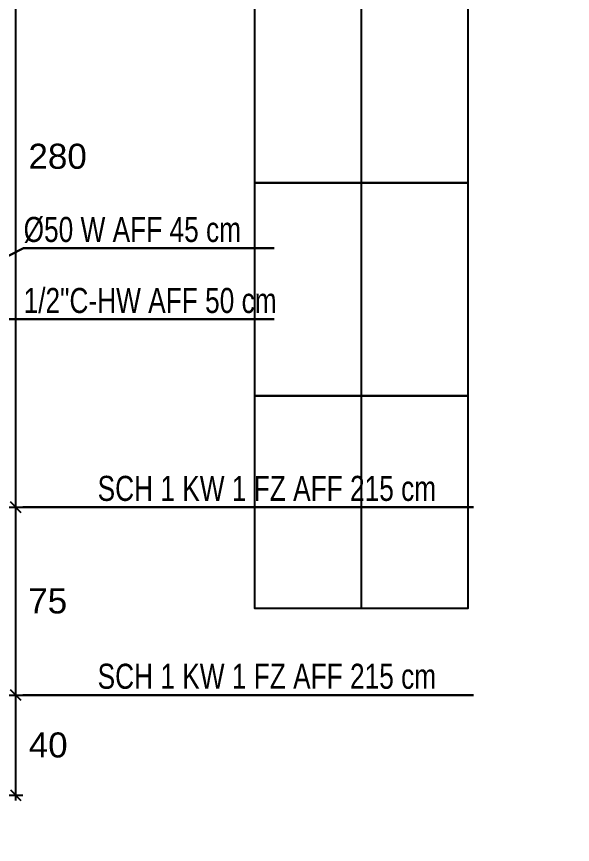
# Model space of a CAD drawing. Extents: x -5598 to 26293, y -3808 to 13850.
# Drawn here: x 355 to 576.8, y 2610.4 to 2940.8 of the extents above; entities that cross this region are included whole.
import ezdxf

# ---------------------------------------------------------------- set-up
doc = ezdxf.new("R2010")
doc.units = 0
doc.header["$LTSCALE"] = 100
doc.header["$MEASUREMENT"] = 0
doc.layers.add('ELEKTRIK', color=7, linetype='Continuous')
doc.layers.add('OLCU DIS', color=7, linetype='Continuous')
doc.layers.add('MAKPA ELEKTRIK', color=7, linetype='Continuous', lineweight=30, true_color=0x93039a)
doc.layers.add('MAKPA SIHHI', color=7, linetype='Continuous', lineweight=30, true_color=0x428a93)
doc.styles.add('MAKPA TESISAT', font='arial.ttf', dxfattribs={"height": 10})
doc.styles.add('olcu', font='romans.shx', dxfattribs={"width": 0.5})
doc.dimstyles.new('1-200', dxfattribs={"dimtxt": 40, "dimasz": 2, "dimexe": 0, "dimexo": 0, "dimgap": 10, "dimtad": 1, "dimdec": 4, "dimrnd": 0.1, "dimzin": 9, "dimdsep": 46, "dimtxsty": 'olcu', "dimblk1": 'SOL', "dimblk2": 'SAG', "dimsah": 1, "dimcen": 0, "dimse1": 1, "dimse2": 1, "dimclre": 13, "dimadec": 0, "dimazin": 0, "dimtfac": 1, "dimtdec": 4, "dimtix": 1, "dimtmove": 2, "dimatfit": 2, "dimldrblk": 'SOL', "dimfxl": 0, "dimtolj": 1, "dimarcsym": 0})
doc.dimstyles.new('MAKPA TESISAT DIM', dxfattribs={"dimscale": 0.7, "dimtxt": 12, "dimasz": 6, "dimexe": 4, "dimexo": 0, "dimgap": 8, "dimtad": 2, "dimtih": 1, "dimtoh": 1, "dimdec": 0, "dimrnd": 5, "dimzin": 0, "dimdsep": 46, "dimtxsty": 'MAKPA TESISAT', "dimblk1": 'OBLIQUE', "dimblk2": 'OBLIQUE', "dimsah": 1, "dimcen": 0, "dimdle": 3, "dimclrd": 256, "dimclre": 256, "dimclrt": 256, "dimadec": 0, "dimazin": 0, "dimtfac": 1, "dimtdec": 0, "dimtix": 1, "dimtofl": 0, "dimtmove": 2, "dimatfit": 3, "dimldrblk": 'OBLIQUE', "dimfxl": 0, "dimtvp": 7, "dimtolj": 1, "dimtzin": 0, "dimarcsym": 0})

# ---------------------------------------------------------------- blocks, each defined once
blk = doc.blocks.new('300kVA Akü Grubu')
at = {"color": 0}
for p, q in [((425, -42.5), (510, -42.5)), ((510, -42.5), (595, -42.5)), ((595, -42.5), (680, -42.5))]:
    blk.add_line(p, q, dxfattribs=at)
for points in [[(425, 0), (510, 0), (510, -85), (425, -85), (425, 0)], [(510, 0), (595, 0), (595, -85), (510, -85), (510, 0)], [(595, 0), (680, 0), (680, -85), (595, -85), (595, 0)]]:
    blk.add_lwpolyline(points, dxfattribs=at)
blk = doc.blocks.new('SOL')
at = {"color": 0}
for p, q in [((0, 30), (0, -6.96)), ((7.58, 0), (-6.97, 0))]:
    blk.add_line(p, q, dxfattribs=at)
blk.add_circle((0, 0), 3, dxfattribs=at)
blk = doc.blocks.new('SAG')
at = {"color": 0}
for p, q in [((0, -30), (0, 6.96)), ((7.58, 0), (-6.97, 0))]:
    blk.add_line(p, q, dxfattribs=at)
blk.add_circle((0, 0), 3, dxfattribs=at)
blk = doc.blocks.new('*D332')
at = {"layer": 'OLCU DIS', "color": 0, "lineweight": -2, "transparency": 16777216}
blk.add_line((21268, -935), (-2968, -935), dxfattribs=at)
at = {"layer": 'OLCU DIS', "color": 0, "lineweight": -2, "transparency": 16777216, "xscale": 2, "yscale": 2, "zscale": 2, "rotation": 180}
blk.add_blockref('SAG', (-2970, -935), dxfattribs=at)
at = {"layer": 'OLCU DIS', "color": 0, "lineweight": -2, "transparency": 16777216, "xscale": 2, "yscale": 2, "zscale": 2}
blk.add_blockref('SOL', (21270, -935), dxfattribs=at)
at = {"layer": 'OLCU DIS', "color": 0, "transparency": 16777216, "insert": (9295.64, -905), "char_height": 40, "attachment_point": 5, "style": 'olcu'}
blk.add_mtext('\\A1;24240', dxfattribs=at)
blk = doc.blocks.new('_OBLIQUE')
at = {"color": 0, "linetype": 'ByBlock', "lineweight": -2}
blk.add_line((-0.5, -0.5), (0.5, 0.5), dxfattribs=at)
blk = doc.blocks.new('*D1048')
at = {"layer": 'MAKPA ELEKTRIK', "lineweight": -2, "transparency": 16777216}
for p, q in [((354.65, 2627.9), (354.65, 2672.1)), ((295, 2670), (357.45, 2670)), ((295, 2630), (357.45, 2630))]:
    blk.add_line(p, q, dxfattribs=at)
at = {"layer": 'MAKPA ELEKTRIK', "lineweight": -2, "transparency": 16777216, "xscale": 4.199999999999998, "yscale": 4.199999999999998, "zscale": 4.199999999999998}
for p, rotation in [((354.65, 2670), 90), ((354.65, 2630), 270)]:
    blk.add_blockref('_OBLIQUE', p, dxfattribs=dict(at, rotation=rotation))
at = {"layer": 'MAKPA ELEKTRIK', "transparency": 16777216, "insert": (367.6, 2650), "char_height": 10, "attachment_point": 5, "style": 'MAKPA TESISAT'}
blk.add_mtext('\\A1;40', dxfattribs=at)
blk = doc.blocks.new('*D1049')
at = {"layer": 'MAKPA ELEKTRIK', "lineweight": -2, "transparency": 16777216}
for p, q in [((354.65, 2667.9), (354.65, 2747.1)), ((295, 2745), (357.45, 2745)), ((295, 2670), (357.45, 2670))]:
    blk.add_line(p, q, dxfattribs=at)
at = {"layer": 'MAKPA ELEKTRIK', "lineweight": -2, "transparency": 16777216, "xscale": 4.199999999999998, "yscale": 4.199999999999998, "zscale": 4.199999999999998}
for p, rotation in [((354.65, 2745), 90), ((354.65, 2670), 270)]:
    blk.add_blockref('_OBLIQUE', p, dxfattribs=dict(at, rotation=rotation))
at = {"layer": 'MAKPA ELEKTRIK', "transparency": 16777216, "insert": (367.41, 2707.5), "char_height": 10, "attachment_point": 5, "style": 'MAKPA TESISAT'}
blk.add_mtext('\\A1;75', dxfattribs=at)
blk = doc.blocks.new('*D782')
at = {"layer": 'MAKPA ELEKTRIK', "lineweight": -2, "transparency": 16777216}
for p, q in [((295, 3025), (357.45, 3025)), ((354.65, 2742.9), (354.65, 3027.1)), ((295, 2745), (357.45, 2745))]:
    blk.add_line(p, q, dxfattribs=at)
at = {"layer": 'MAKPA ELEKTRIK', "lineweight": -2, "transparency": 16777216, "xscale": 4.199999999999998, "yscale": 4.199999999999998, "zscale": 4.199999999999998}
for p, rotation in [((354.65, 3025), 90), ((354.65, 2745), 270)]:
    blk.add_blockref('_OBLIQUE', p, dxfattribs=dict(at, rotation=rotation))
at = {"layer": 'MAKPA ELEKTRIK', "transparency": 16777216, "insert": (371.37, 2885), "char_height": 10, "attachment_point": 5, "style": 'MAKPA TESISAT'}
blk.add_mtext('\\A1;280', dxfattribs=at)

msp = doc.modelspace()

# ---------------------------------------------------------------- linework, layer by layer
at = {"layer": 'MAKPA ELEKTRIK'}
for p, q in [((357.45058, 2745), (387.45058, 2745)), ((387.32391, 2745), (537.32391, 2745)), ((357.45058, 2670), (387.45058, 2670)), ((387.32391, 2670), (537.32391, 2670))]:
    msp.add_line(p, q, dxfattribs=at)
at = {"layer": 'MAKPA SIHHI'}
for p, q in [((327.8, 2833.35), (357.8, 2848.35)), ((357.8, 2848.35), (457.8, 2848.35)), ((327.8, 2820), (357.8, 2820)), ((357.8, 2820), (457.8, 2820))]:
    msp.add_line(p, q, dxfattribs=at)

# ---------------------------------------------------------------- block references
at = {"layer": 'ELEKTRIK', "color": 37, "rotation": 270}
msp.add_blockref('300kVA Akü Grubu', (535, 3384.48321), dxfattribs=at)

# ---------------------------------------------------------------- texts
at = {"layer": 'MAKPA ELEKTRIK', "style": 'MAKPA TESISAT', "width": 0.75}
for p in [(387.32391, 2747.5), (387.32391, 2672.5)]:
    msp.add_text('SCH 1 KW 1 FZ AFF 215 cm', height=10.00188, dxfattribs=at).set_placement(p)
at = {"layer": 'MAKPA SIHHI', "style": 'MAKPA TESISAT', "width": 0.75}
for s, p in [('%%C50 W AFF 45 cm', (357.8, 2850.85)), ('1/2"C-HW AFF 50 cm', (357.8, 2822.5))]:
    msp.add_text(s, height=10.00188, dxfattribs=at).set_placement(p)

# ---------------------------------------------------------------- dimensions: what is measured, and where the dimension line sits
at = {"layer": 'MAKPA ELEKTRIK'}
for base, p1, p2, picture, middle in [((354.65058, 3025), (295, 2745), (295, 3025), '*D782', (371.36586, 2885)), ((354.65058, 2745), (295, 2670), (295, 2745), '*D1049', (367.40951, 2707.5)), ((354.65058, 2670), (295, 2630.00004), (295, 2670), '*D1048', (367.5971, 2650.00002))]:
    dim = msp.add_linear_dim(base=base, p1=p1, p2=p2, angle=90, dimstyle='MAKPA TESISAT DIM', override={"dimfxl": 0}, dxfattribs=at)
    dim.commit()
    dim.dimension.update_dxf_attribs({"geometry": picture, "text_midpoint": middle})
at = {"layer": 'OLCU DIS', "color": 7}
dim = msp.add_linear_dim(base=(-2970, -935), p1=(21270, -635), p2=(-2970, 7535), dimstyle='1-200', dxfattribs=at)
dim.commit()
dim.dimension.update_dxf_attribs({"geometry": '*D332', "text_midpoint": (9295.63768, -905), "dimtype": 160})

doc.saveas('drawing.dxf')
